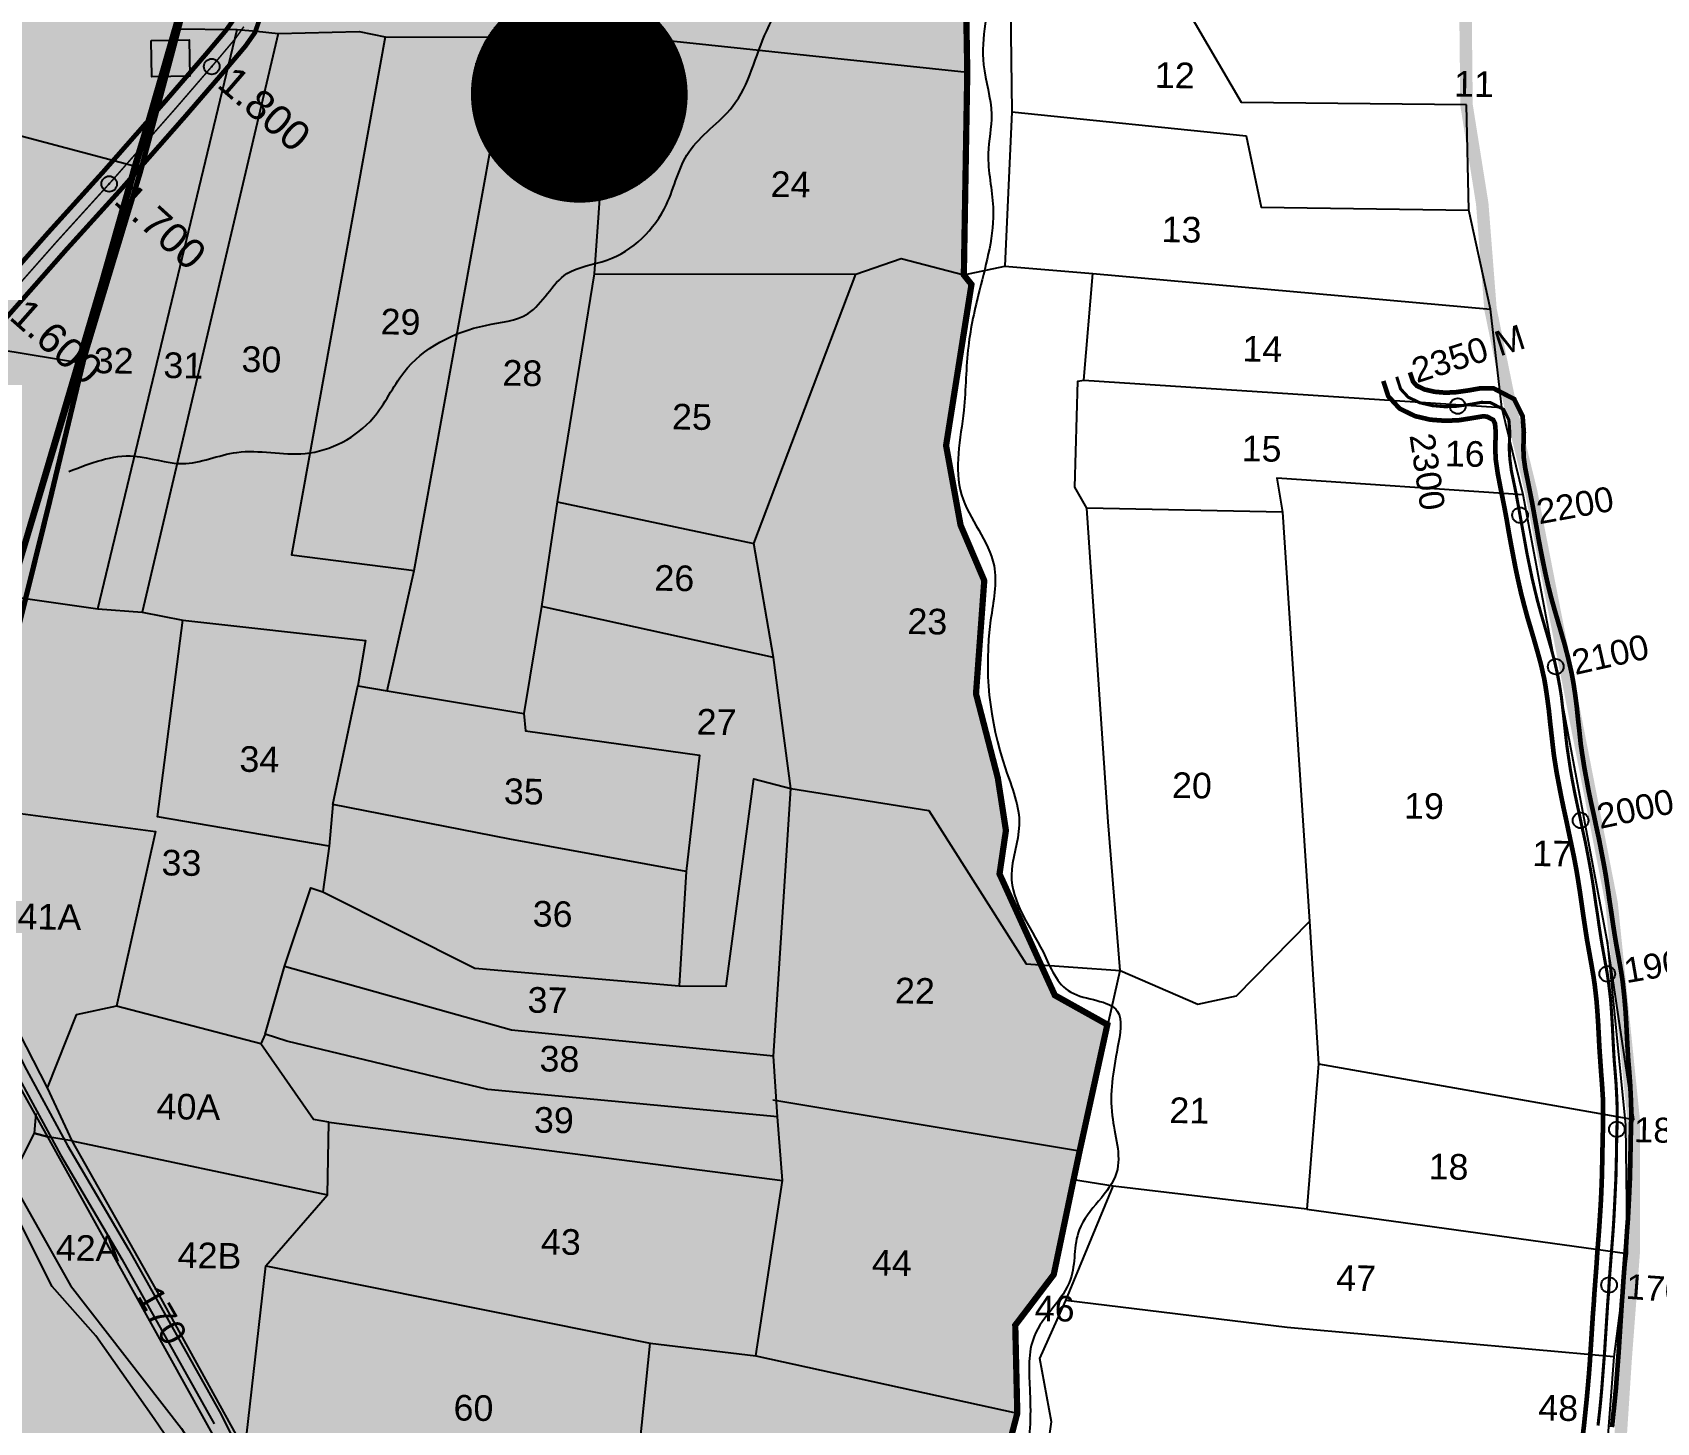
# Model space of a CAD drawing. Header units: millimetres. Extents: x 191342 to 235284, y 1600297 to 1616674.
# Drawn here: x 199906 to 200949, y 1603651 to 1604543 of the extents above; entities that cross this region are included whole.
import ezdxf
from ezdxf.enums import TextEntityAlignment as Align

# ---------------------------------------------------------------- set-up
doc = ezdxf.new("R2010")
doc.units = ezdxf.units.MM
doc.header["$LTSCALE"] = 15
doc.header["$PDMODE"] = 32
doc.header["$PDSIZE"] = 10
doc.linetypes.add('HIDDEN2', pattern=[0.1875, 0.125, -0.0625])
for name, color, linetype in [('BOUNDRY STONES', 240, 'Continuous'), ('CANAL1', 7, 'Continuous'), ('CHANAGE', 1, 'Continuous'), ('CSMark', 72, 'Continuous'), ('PLOT', 7, 'Continuous'), ('PLOT NO', 7, 'Continuous'), ('PLOTS', 7, 'Continuous'), ('PLOTS NO', 7, 'Continuous'), ('ROAD', 1, 'Continuous'), ('STREAM', 4, 'Continuous'), ('text2', 7, 'Continuous'), ('VILLAGE BOUNDRY', 5, 'Continuous'), ('WUA-10', 3, 'Continuous')]:
    doc.layers.add(name, color=color, linetype=linetype)
doc.styles.get("Standard").update_dxf_attribs({"font": 'arial.ttf'})

msp = doc.modelspace()

# ---------------------------------------------------------------- hatches: boundary and pattern name
at = {"layer": 'PLOTS NO', "true_color": 0xfeeab9}
h = msp.add_hatch(color=254, dxfattribs=at)
h.dxf.hatch_style = 1
h.paths.add_polyline_path([(199674, 1603141), (199713, 1603213.2), (199741.3, 1603281.2), (199752.2, 1603338.6), (199763.7, 1603392.3), (199781.7, 1603498.6), (199801.5, 1603623), (199813.4, 1603680.1), (199835.6, 1603853.2), (199876.5, 1604092), (199891.5, 1604181.7), (199934.7, 1604325.7), (199972.2, 1604458), (199998.8, 1604546.1), (200019.2, 1604621.5), (200071.7, 1604831.4), (200059.4, 1604892.1), (200063.1, 1604957.8), (200070, 1605042.2), (200077.2, 1605094.4), (200087.2, 1605112), (200093, 1605141.7), (200105.5, 1605220.5), (200124.6, 1605289.1), (200138.8, 1605327.4), (200185.8, 1605397.1), (200212.9, 1605410.8), (200271.3, 1605437.4), (200302, 1605458.7), (200315.1, 1605460.6), (200327.9, 1605468.2), (200370.3, 1605507.5), (200428.3, 1605509.3), (200420.3, 1605395.6), (200438.5, 1605351.6), (200394.1, 1605310.8), (200389.8, 1605197.4), (200428, 1605038.4), (200432.4, 1604996.9), (200445.8, 1604886.1), (200486.1, 1604796.6), (200476.1, 1604753.8), (200475.5, 1604732.3), (200505.2, 1604724.7), (200503.6, 1604674.3), (200506.3, 1604518), (200504.1, 1604387.9), (200509, 1604381.8), (200492.7, 1604278.4), (200502, 1604227.3), (200517.2, 1604191.7), (200511.9, 1604119.1), (200525.9, 1604065.1), (200531.1, 1604031.4), (200527, 1604003.5), (200562.5, 1603925.6), (200596.2, 1603906.8), (200578.4, 1603825.6), (200574.5, 1603807.2), (200561.8, 1603746.4), (200537.1, 1603713.9), (200538.4, 1603657.4), (200520.1, 1603587.2), (200519.3, 1603577.6), (200495.7, 1603538.3), (200469.3, 1603501.3), (200516.6, 1603392.5), (200572, 1603325.5), (200577.4, 1603313.1), (200383.6, 1603335.8), (200367.6, 1603226.9), (200258.8, 1603230.2), (200243, 1603228), (200210.7, 1603228.6), (200202.7, 1603221), (200166.1, 1603222.4), (200165.1, 1603212.2), (200144.8, 1603101.7), (200132.8, 1603059), (199996, 1603079.4), (199831, 1603108), (199808.5, 1603110.6)])
at = {"layer": 'PLOTS NO', "true_color": 0xc7c8ca}
h = msp.add_hatch(color=9, dxfattribs=at)
h.dxf.hatch_style = 1
h.paths.add_polyline_path([(198950.9, 1603198.1), (198968.3, 1603256), (198971, 1603285.3), (198972.5, 1603297.3), (198977.6, 1603338.7), (198958.5, 1603438.2), (198917.6, 1603461), (198949.3, 1603546.3), (198975.8, 1603609.5), (199043.8, 1603724.6), (199055.7, 1603747.6), (199110.2, 1603820.1), (199126.3, 1603864.6), (199127.2, 1603875.2), (199178.4, 1603937.6), (199201.1, 1603968.1), (199228.2, 1604018.6), (199229.6, 1604021.2), (199296, 1604062.9), (199310.4, 1604108.7), (199330.6, 1604135.9), (199351.4, 1604170), (199402.9, 1604218.6), (199441.2, 1604248.3), (199457.4, 1604283.9), (199466.4, 1604326.2), (199483.9, 1604319.6), (199557.2, 1604388.5), (199605.3, 1604419.6), (199622.2, 1604475.9), (199654.8, 1604541.8), (199699.2, 1604614.6), (199743.6, 1604642.2), (199771, 1604663.4), (199808.5, 1604707), (199811.3, 1604754.3), (199802.5, 1604829.7), (199853.1, 1604894.2), (199905.7, 1604879.5), (200071.7, 1604831.4), (200036.3, 1604686.2), (200019.4, 1604620.4), (199954.3, 1604394.4), (199891.5, 1604181.7), (199871.8, 1604047.7), (199835.8, 1603852.2), (199813.4, 1603680.1), (199801.5, 1603623), (199781.7, 1603498.6), (199763, 1603390.7), (199741.3, 1603281.2), (199713, 1603213.2), (199606.2, 1603236.9), (199564.1, 1603182.9), (199548.6, 1603163.1), (199510.2, 1603115.5), (199381.4, 1603143.1), (199370, 1603109.5), (199155.5, 1603153.5), (199053.2, 1603175.8), (199004.6, 1603186.6)])
at = {"layer": 'text2'}
h = msp.add_hatch(dxfattribs=at)
h.set_pattern_fill('ANSI31', color=5)
h.set_pattern_definition([(45, (9394.00624, -8174.73393), (-0.088388347648, 0.088388347648), [])])
edge = h.paths.add_edge_path()
edge.add_arc((200257.4, 1604503.9), 69.1, 0, 360)
h.paths.add_polyline_path([(200178.8, 1604472.9), (200336.1, 1604472.9), (200336.1, 1604534.9), (200178.8, 1604534.9)], flags=9)

# ---------------------------------------------------------------- linework, layer by layer
at = {"layer": 'BOUNDRY STONES', "color": 1}
msp.add_lwpolyline([(199982.5, 1604538.3), (200006.9, 1604538.7), (200007.4, 1604515.4), (199983, 1604514.9)], close=True, dxfattribs=at)
at = {"layer": 'CANAL1', "color": 200, "const_width": 3}
for points in [[(199868.5, 1604360.7), (199915.9, 1604414.4), (199951.9, 1604454.2), (199992.6, 1604500.5), (200017.9, 1604529.8), (200030.4, 1604544.6), (200034.8, 1604550.8)], [(199880.6, 1604350.2), (199927.8, 1604403.8), (199963.8, 1604443.5), (200004.7, 1604490), (200030.1, 1604519.4), (200043.1, 1604534.8), (200049.2, 1604543.5), (200053.2, 1604555.1)], [(200901.3, 1603642.8), (200902.2, 1603650.5), (200903.2, 1603660.3), (200903.8, 1603666), (200904.5, 1603673.7), (200905.2, 1603681.5), (200905.8, 1603689.3), (200906.3, 1603697), (200906.8, 1603704.8), (200907.3, 1603712.7), (200907.8, 1603720.5), (200908.4, 1603728.3), (200908.8, 1603734.8), (200909.5, 1603744), (200910.1, 1603751.9), (200910.6, 1603759.7), (200911.2, 1603767.5), (200911.8, 1603775.3), (200912.3, 1603783.1), (200912.8, 1603790.8), (200913.2, 1603798.6), (200913.6, 1603809.1), (200913.7, 1603814.1), (200913.9, 1603821.9), (200914, 1603829.7), (200914.1, 1603833.9), (200914.4, 1603845.3), (200914.4, 1603853), (200914.3, 1603858.4), (200913.7, 1603868.1), (200913.1, 1603875.8), (200912.6, 1603883), (200912, 1603891.7), (200911.6, 1603899.6), (200911.2, 1603907.4), (200910.7, 1603915.1), (200910.1, 1603922.6), (200909, 1603932.2), (200908.2, 1603937.6), (200906.9, 1603945.2), (200904.9, 1603956.4), (200904.1, 1603960.8), (200902.9, 1603968.6), (200901.7, 1603976.5), (200900.6, 1603984.2), (200899.5, 1603991.9), (200898.3, 1603999.6), (200897.3, 1604005.7), (200895.6, 1604014.7), (200894, 1604022.3), (200892.4, 1604029.9), (200890.8, 1604037.6), (200889.1, 1604045.3), (200887.5, 1604053.1), (200886, 1604060.9), (200884.5, 1604068.8), (200882.8, 1604079.6), (200882.2, 1604084.7), (200881.3, 1604092.6), (200880.4, 1604100.4), (200879.6, 1604108.2), (200878.6, 1604115.8), (200877.5, 1604123.3), (200876.6, 1604128.6), (200874.5, 1604137.9), (200872.5, 1604145.2), (200870.4, 1604152.6), (200868.2, 1604160.1), (200865.9, 1604167.8), (200863.6, 1604176.3), (200861.8, 1604183.3), (200860, 1604191.2), (200858.3, 1604199.1), (200856.8, 1604206.9), (200855.3, 1604214.8), (200853.9, 1604222.5), (200852.6, 1604230.2), (200851.2, 1604237.8), (200849.7, 1604245.4), (200848.7, 1604250.3), (200846.7, 1604260.7), (200845.5, 1604269.1), (200845.1, 1604276.8), (200845.5, 1604286.5), (200845, 1604292.4), (200843.8, 1604294.9), (200839.7, 1604297), (200836.9, 1604297.1), (200831, 1604296.1), (200821.6, 1604294.6), (200812.7, 1604294.3), (200803.4, 1604295), (200793.6, 1604297.3), (200783.8, 1604302.1), (200776.5, 1604310), (200773.3, 1604319.8)], [(200920.1, 1603648.5), (200921.1, 1603658.4), (200921.7, 1603664.3), (200922.5, 1603672.2), (200923.1, 1603680.1), (200923.7, 1603687.9), (200924.3, 1603695.8), (200924.8, 1603703.7), (200925.3, 1603711.5), (200925.8, 1603719.3), (200926.3, 1603727.1), (200926.8, 1603733.5), (200927.4, 1603742.7), (200928, 1603750.5), (200928.6, 1603758.4), (200929.2, 1603766.2), (200929.7, 1603774.1), (200930.3, 1603781.9), (200930.7, 1603789.8), (200931.1, 1603797.7), (200931.6, 1603808.5), (200931.7, 1603813.6), (200931.9, 1603821.5), (200932, 1603829.3), (200932.1, 1603833.6), (200932.4, 1603845.1), (200932.4, 1603853.1), (200932.2, 1603859.1), (200931.7, 1603869.3), (200931.1, 1603877.2), (200930.5, 1603884.3), (200930, 1603892.7), (200929.6, 1603900.5), (200929.2, 1603908.4), (200928.7, 1603916.4), (200928, 1603924.4), (200926.9, 1603934.6), (200926, 1603940.5), (200924.6, 1603948.4), (200922.6, 1603959.5), (200921.9, 1603963.7), (200920.7, 1603971.4), (200919.6, 1603979.1), (200918.4, 1603986.8), (200917.3, 1603994.6), (200916.1, 1604002.5), (200915, 1604008.8), (200913.2, 1604018.2), (200911.7, 1604026), (200910, 1604033.7), (200908.4, 1604041.4), (200906.7, 1604049), (200905.1, 1604056.6), (200903.7, 1604064.2), (200902.3, 1604071.8), (200900.7, 1604082.1), (200900, 1604086.9), (200899.2, 1604094.6), (200898.3, 1604102.4), (200897.5, 1604110.3), (200896.5, 1604118.2), (200895.3, 1604126.2), (200894.2, 1604132.2), (200891.9, 1604142.2), (200889.9, 1604150), (200887.7, 1604157.6), (200885.5, 1604165.2), (200883.3, 1604172.7), (200881, 1604180.9), (200879.3, 1604187.6), (200877.6, 1604195.1), (200876, 1604202.7), (200874.5, 1604210.3), (200873, 1604218), (200871.7, 1604225.7), (200870.3, 1604233.4), (200868.9, 1604241.2), (200867.4, 1604248.8), (200866.4, 1604253.8), (200864.4, 1604263.7), (200863.4, 1604270.8), (200863.2, 1604276.9), (200863.5, 1604286.9), (200862.7, 1604297.2), (200857.3, 1604308.2), (200844.2, 1604315), (200835.5, 1604315.1), (200828.2, 1604313.8), (200819.8, 1604312.6), (200813.1, 1604312.3), (200806.2, 1604312.9), (200799.7, 1604314.4), (200794.7, 1604316.8), (200792.4, 1604319.4), (200790.4, 1604325.3)]]:
    msp.add_lwpolyline(points, dxfattribs=at)
at = {"layer": 'CANAL1', "color": 1, "linetype": 'HIDDEN2', "ltscale": 4, "const_width": 1}
msp.add_lwpolyline([(199874.5, 1604355.5), (199921.8, 1604409.1), (199957.9, 1604448.9), (199998.6, 1604495.2), (200024, 1604524.6), (200036.7, 1604539.7), (200042, 1604547.2)], dxfattribs=at)
at = {"layer": 'CANAL1', "color": 1, "linetype": 'HIDDEN2', "ltscale": 40, "const_width": 2}
msp.add_lwpolyline([(200911.1, 1603649.5), (200912.2, 1603659.3), (200912.8, 1603665.2), (200913.5, 1603673), (200914.1, 1603680.8), (200914.7, 1603688.6), (200915.3, 1603696.4), (200915.8, 1603704.2), (200916.3, 1603712.1), (200916.8, 1603719.9), (200917.3, 1603727.7), (200917.8, 1603734.1), (200918.4, 1603743.4), (200919, 1603751.2), (200919.6, 1603759), (200920.2, 1603766.9), (200920.8, 1603774.7), (200921.3, 1603782.5), (200921.7, 1603790.3), (200922.1, 1603798.2), (200922.6, 1603808.8), (200922.7, 1603813.8), (200922.9, 1603821.7), (200923, 1603829.5), (200923.1, 1603833.7), (200923.4, 1603845.2), (200923.4, 1603853.1), (200923.2, 1603858.7), (200922.7, 1603868.7), (200922.1, 1603876.5), (200921.5, 1603883.6), (200921, 1603892.2), (200920.6, 1603900), (200920.2, 1603907.9), (200919.7, 1603915.7), (200919.1, 1603923.5), (200917.9, 1603933.4), (200917.1, 1603939.1), (200915.7, 1603946.8), (200913.7, 1603957.9), (200913, 1603962.2), (200911.8, 1603970), (200910.7, 1603977.8), (200909.5, 1603985.5), (200908.4, 1603993.3), (200907.2, 1604001), (200906.1, 1604007.3), (200904.4, 1604016.5), (200902.9, 1604024.1), (200901.2, 1604031.8), (200899.6, 1604039.5), (200897.9, 1604047.2), (200896.3, 1604054.8), (200894.8, 1604062.5), (200893.4, 1604070.3), (200891.8, 1604080.9), (200891.1, 1604085.8), (200890.2, 1604093.6), (200889.4, 1604101.4), (200888.5, 1604109.2), (200887.6, 1604117), (200886.4, 1604124.7), (200885.4, 1604130.4), (200883.2, 1604140), (200881.2, 1604147.6), (200879, 1604155.1), (200876.8, 1604162.7), (200874.6, 1604170.2), (200872.3, 1604178.6), (200870.6, 1604185.5), (200868.8, 1604193.2), (200867.2, 1604200.9), (200865.6, 1604208.6), (200864.2, 1604216.4), (200862.8, 1604224.1), (200861.4, 1604231.8), (200860, 1604239.5), (200858.6, 1604247.1), (200857.6, 1604252.1), (200855.5, 1604262.2), (200854.5, 1604269.9), (200854.1, 1604276.8), (200854.5, 1604286.7), (200853.9, 1604294.8), (200850.5, 1604301.6), (200841.9, 1604306), (200836.2, 1604306.1), (200829.6, 1604304.9), (200820.7, 1604303.6), (200812.9, 1604303.3), (200804.8, 1604304), (200796.6, 1604305.9), (200789.3, 1604309.4), (200784.4, 1604314.7), (200781.9, 1604322.5)], dxfattribs=at)
at = {"layer": 'CHANAGE'}
for p in [(200821.1, 1604303.7), (200861.1, 1604233.7), (200884, 1604136.5), (200899.9, 1604037.8), (200917, 1603939.3), (200923.2, 1603839.6), (200918.2, 1603739.7)]:
    msp.add_point(p, dxfattribs=at)
at = {"layer": 'PLOT'}
for points in [[(200493.7, 1604752.6), (200505.2, 1604724.7), (200503.6, 1604674.3), (200506.3, 1604518)], [(200548.7, 1604743.6), (200533.6, 1604593.1), (200534.8, 1604492.6), (200530.5, 1604393.4)], [(200826.7, 1604497), (200682.4, 1604498.6), (200631.4, 1604585.9), (200642.5, 1604729.9)], [(199996.5, 1604545.9), (200037.7, 1604545.3), (200050.1, 1604544.3), (200064.1, 1604542.9), (200116, 1604544), (200132.7, 1604540.6), (200213.4, 1604540.4), (200221.6, 1604542.2), (200227.1, 1604568.6), (200278.1, 1604562.3), (200277.7, 1604542.1), (200506.3, 1604518), (200504.1, 1604387.9), (200530.5, 1604393.4), (200586.9, 1604388.9), (200842.1, 1604365.9)], [(199948.3, 1604173.5), (200037.7, 1604545.3)], [(200064.1, 1604542.9), (199976.8, 1604171.4)], [(200132.7, 1604540.6), (200072.6, 1604208.3), (200151.4, 1604198.3)], [(200134.1, 1604121), (200151.4, 1604198.3), (200213.4, 1604540.4)], [(200277.7, 1604542.1), (200266.9, 1604388.6), (200243, 1604242.2), (200233, 1604175), (200221.8, 1604106.4)], [(200534.8, 1604492.6), (200685.3, 1604477.1), (200694.9, 1604431.3), (200828.2, 1604429.4)], [(200842.1, 1604365.9), (200842.1, 1604365.9), (200828.2, 1604429.4), (200826.7, 1604497)], [(200096.6, 1603844.2), (200387.7, 1603806.8), (200384.4, 1603847.7), (200381.9, 1603886.5), (200393, 1604058.2), (200382, 1604142.3), (200369.3, 1604215.5), (200434.8, 1604388.4), (200463.8, 1604398.5), (200504.1, 1604387.9)], [(200266.9, 1604388.6), (200434.8, 1604388.4)], [(200577.4, 1603313.1), (200572, 1603325.5), (200516.6, 1603392.5), (200469.3, 1603501.3), (200495.7, 1603538.3), (200519.3, 1603577.6), (200520.1, 1603587.2), (200538.4, 1603657.4), (200537.1, 1603713.9), (200551.9, 1603732.4), (200561.8, 1603746.4), (200574.5, 1603807.2), (200578.4, 1603825.6), (200604.4, 1603941.5), (200596.8, 1604036.9), (200583, 1604238.1), (200575.4, 1604251.6), (200577.2, 1604319.7), (200581.1, 1604320.3), (200586.9, 1604388.9)], [(199891.5, 1604181.7), (199948.3, 1604173.5), (199976.8, 1604171.4), (200002.8, 1604166.3), (200120, 1604153.2), (200115.2, 1604124.1), (200134.1, 1604121), (200221.8, 1604106.4), (200222.8, 1604095.3), (200334.5, 1604079.6), (200325.8, 1604005), (200321.4, 1603931.6), (200351.6, 1603931.5), (200369.3, 1604064.6), (200393, 1604058.2), (200481.7, 1604044.1), (200544, 1603945.7), (200604.4, 1603941.5), (200654.2, 1603920), (200679, 1603925.2), (200725.9, 1603972.9), (200731.7, 1603881.7), (200934, 1603845.8), (200917, 1603960.7), (200863.1, 1604246.7), (200849.3, 1604302.8), (200842.1, 1604365.9)], [(200581.1, 1604320.3), (200849.3, 1604302.8)], [(200863.1, 1604246.7), (200704.9, 1604257.5), (200708.5, 1604235.7), (200583, 1604238.1)], [(200243, 1604242.2), (200369.3, 1604215.5)], [(200708.5, 1604235.7), (200725.9, 1603972.9)], [(200382, 1604142.3), (200233, 1604175)], [(200096.7, 1604021.2), (199986.7, 1604040.2), (200002.8, 1604166.3)], [(200325.8, 1604005), (200212.7, 1604025.8), (200099.1, 1604048.1), (200115.2, 1604124.1)], [(199869.6, 1604046.1), (199985.3, 1604030.8), (199960.3, 1603918.6)], [(200099.1, 1604048.1), (200096.7, 1604021.2), (200092.8, 1603991.9)], [(200055.6, 1603900.6), (200068.1, 1603944), (200085, 1603994.6), (200092.8, 1603991.9), (200190.3, 1603943.1), (200321.4, 1603931.6)], [(199857.6, 1603979.4), (199915.7, 1603866.2), (199931.6, 1603832.2), (199985.4, 1603737.3), (200042.6, 1603633.2), (200073.8, 1603576.8), (200153, 1603424), (200226.8, 1603292.1), (200258.8, 1603230.2), (200331.9, 1603084.1), (200373.9, 1602995.8), (200425.4, 1602900.3), (200459.4, 1602836), (200529.4, 1602710.7), (200567, 1602639.3), (200594.5, 1602589.3), (200627.4, 1602529.8), (200686.2, 1602425.3), (200701.7, 1602397.4), (200725.6, 1602339.5), (200792.3, 1602217.3), (200859.8, 1602102.4), (200908.6, 1602000.6), (200929.2, 1601965.1)], [(200917, 1603960.7), (200928.7, 1603842.3), (200929.8, 1603759.8), (200921.3, 1603693.6), (200910, 1603545.2), (200908.9, 1603470.1)], [(201144.4, 1601506.1), (201114.3, 1601558.8), (201047.6, 1601696.4), (201040.6, 1601705.4), (200967.5, 1601847.4), (200891, 1602003.7), (200853.3, 1602074.8), (200806, 1602158.9), (200739.8, 1602259), (200676.9, 1602401.3), (200610.2, 1602532.6), (200581.3, 1602591.9), (200514.3, 1602700.8), (200442.4, 1602837.9), (200408.1, 1602902.5), (200326.3, 1603058.4), (200316, 1603082.2), (200243, 1603228), (200139, 1603425), (200093.6, 1603501.7), (200060.1, 1603575.1), (199916.2, 1603834.8), (199852.5, 1603948.5)], [(200381.9, 1603886.5), (200213.8, 1603903.2), (200068.1, 1603944)], [(200073.8, 1603576.8), (200194.2, 1603565.6), (200198.6, 1603608.4), (200042.6, 1603633.2), (200056.2, 1603751.9), (200095.8, 1603797.5), (200096.6, 1603844.2), (200086.8, 1603845.9), (200053, 1603894.4), (199960.3, 1603918.6), (199934.3, 1603913.1), (199915.7, 1603866.2)], [(200384.4, 1603847.7), (200198.5, 1603865.2), (200069.7, 1603896.1), (200055.6, 1603900.6), (200053, 1603894.4)], [(199843.3, 1603889), (199892.5, 1603807.3), (199930.8, 1603739.3), (200002, 1603647.5), (200093.6, 1603501.7)], [(200731.7, 1603881.7), (200724.3, 1603788.3), (200599.9, 1603803.1)], [(200326.3, 1603058.4), (200286.9, 1603092.4), (200271.6, 1603111), (200211.2, 1603204.2), (200202.7, 1603221), (200165.1, 1603293.8), (200148.7, 1603357.1), (200143, 1603388.7), (200098.8, 1603483.1), (200032.5, 1603583.3), (199984.4, 1603653.8), (199947.1, 1603707), (199919, 1603738.8), (199887.7, 1603801), (199840.3, 1603870.5)], [(200578.4, 1603825.6), (200381.6, 1603858.4)], [(199908.6, 1603849.8), (199907.4, 1603837.1), (199892.5, 1603807.3)], [(199931.6, 1603832.2), (199916.2, 1603834.8), (199907.4, 1603837.1), (199916.2, 1603834.8)], [(199931.6, 1603832.2), (200095.8, 1603797.5)], [(200370.7, 1603694.3), (200387.7, 1603806.8)], [(200583.2, 1603337.8), (200544.1, 1603390.1), (200491.1, 1603496.7), (200549.6, 1603576.1), (200560.3, 1603651.8), (200552.9, 1603692.6), (200569.6, 1603729.8), (200599.9, 1603803.1), (200574.5, 1603807.2)], [(200724.3, 1603788.3), (200929.8, 1603759.8)], [(200056.2, 1603751.9), (200302.8, 1603702.4), (200370.7, 1603694.3), (200538.4, 1603657.4)], [(200921.3, 1603693.6), (200711.6, 1603712.4), (200569.6, 1603729.8)], [(200288.1, 1603557.1), (200302.8, 1603702.4)]]:
    msp.add_lwpolyline(points, dxfattribs=at)
at = {"layer": 'PLOTS'}
for points in [[(199654.8, 1604541.8), (199779.5, 1604508.9), (199976.3, 1604456.5)], [(199938.7, 1604331), (199672.2, 1604374.8)]]:
    msp.add_lwpolyline(points, dxfattribs=at)
at = {"layer": 'ROAD'}
for points in [[(199850.2, 1603968.2), (199896.7, 1603874.1), (199924.3, 1603823.3), (199963.7, 1603756.2), (200023, 1603650.5)], [(199854.8, 1603974.2), (199901.2, 1603880.1), (199928.9, 1603829.3), (199968.3, 1603762.2), (200027.5, 1603656.5), (200049.2, 1603612.4)]]:
    msp.add_lwpolyline(points, dxfattribs=at)
at = {"layer": 'STREAM'}
for points in [[(199929.7, 1604261.7), (199971.7, 1604271.6), (200002.5, 1604266.8), (200037.5, 1604274), (200081.3, 1604273.3), (200125.1, 1604296.2), (200144.7, 1604325.3), (200197.2, 1604355.5), (200224.4, 1604363.1), (200249.4, 1604388.7), (200275, 1604397.4), (200313.2, 1604433.1), (200327.6, 1604466.7), (200355.7, 1604496), (200377.6, 1604544.6), (200407.5, 1604604), (200414.7, 1604631.8), (200435.3, 1604656.3), (200442.9, 1604694), (200482.9, 1604719.7), (200510.5, 1604749.4)], [(200541.3, 1604745.1), (200531.9, 1604722), (200521.1, 1604695.5), (200526.6, 1604672.5), (200521.6, 1604645.5), (200519.5, 1604620.2), (200520.8, 1604575.4), (200516.8, 1604522.8), (200521.8, 1604490.8), (200519.7, 1604465.8), (200522.9, 1604431.4), (200514.1, 1604378.1), (200507, 1604342.1), (200504, 1604301), (200502.6, 1604246.7), (200523.5, 1604201.3), (200521.3, 1604166.4), (200530.8, 1604071), (200539.6, 1604034.7), (200534.6, 1604002.6), (200554.9, 1603953.4), (200572.8, 1603927.6), (200602.6, 1603915.4), (200602.8, 1603892.1), (200599.3, 1603848.5), (200602.1, 1603811.8), (200578.1, 1603775), (200572.6, 1603743.5), (200549.2, 1603706.7), (200546.4, 1603673.4), (200546.6, 1603650.6), (200543.5, 1603630.1), (200534.8, 1603608.1), (200524.7, 1603572.9), (200500.1, 1603528.9), (200489.8, 1603507.4), (200487.6, 1603475.8), (200508.3, 1603452.7), (200525.3, 1603404.1), (200543.7, 1603379.9), (200558.4, 1603360.3), (200569.1, 1603337.3), (200604.4, 1603321.2), (200631.3, 1603302.4), (200648.8, 1603280.3), (200669.4, 1603223.5), (200674.4, 1603207.1), (200674.5, 1603199.1), (200688.8, 1603179.2), (200698.5, 1603148.3), (200710.5, 1603134.4), (200723.3, 1603075.7), (200741, 1603046.8), (200747.3, 1603027.5), (200749.1, 1603012.2), (200771.7, 1602987.7), (200774.3, 1602967.6), (200800.4, 1602946), (200803.4, 1602929.2), (200805.7, 1602920), (200803.8, 1602900.2), (200807, 1602880), (200806.9, 1602861.5), (200792.2, 1602835.3), (200786.9, 1602800.2), (200789.3, 1602789.1), (200791.4, 1602773.2)]]:
    msp.add_spline(points, degree=3, dxfattribs=at)
at = {"layer": 'text2', "color": 2, "linetype": 'Continuous'}
for p in [(200021.4, 1604521.6), (199955.6, 1604446.3)]:
    msp.add_point(p, dxfattribs=at)
at = {"layer": 'VILLAGE BOUNDRY', "linetype": 'HIDDEN2', "ltscale": 20, "const_width": 8}
for points in [[(200044.9, 1604907.8), (200071.7, 1604831.4), (200124.6, 1604823.3), (200185, 1604811), (200312.8, 1604785.8), (200493.7, 1604752.6), (200521.7, 1604748.4), (200548.7, 1604743.6), (200642.5, 1604729.9), (200809.3, 1604701.4), (200869.4, 1604758.3), (200809.3, 1604701.4), (200826, 1604563.8), (200826.7, 1604497), (200836.8, 1604433.6), (200842.1, 1604365.9), (200855.1, 1604302.4), (200868.3, 1604248.3), (200919.8, 1603984.8), (200934, 1603845.8), (200934, 1603760.3), (200928.8, 1603691.7), (200919.3, 1603545.5)], [(199781.7, 1603498.6), (199840.3, 1603870.5), (199843.3, 1603889), (199852.5, 1603948.5), (199857.6, 1603979.4), (199869.6, 1604046.1), (199883.4, 1604137.9), (199891.5, 1604181.7), (199996.5, 1604545.9), (200071.7, 1604831.4)]]:
    msp.add_lwpolyline(points, dxfattribs=at)
at = {"layer": 'VILLAGE BOUNDRY', "const_width": 3.38}
msp.add_lwpolyline([(199853.1, 1604894.2), (199905.7, 1604879.5), (199961.8, 1604862.5), (200071.7, 1604831.4), (200048.1, 1604732), (200024.5, 1604640.5), (200002.5, 1604554.7), (199975.6, 1604453.9), (199939.3, 1604333.7), (199916.6, 1604239.3), (199888.1, 1604124.3)], dxfattribs=at)
at = {"layer": 'WUA-10', "color": 15, "const_width": 4}
for points in [[(199853.1, 1604894.2), (199905.7, 1604879.5), (200071.7, 1604831.4), (200036.3, 1604686.2), (200019.4, 1604620.4), (199954.3, 1604394.4), (199891.5, 1604181.7)], [(200503.6, 1604674.3), (200506.3, 1604518), (200504.1, 1604387.9), (200509, 1604381.8), (200492.7, 1604278.4), (200502, 1604227.3), (200517.2, 1604191.7), (200511.9, 1604119.1), (200525.9, 1604065.1), (200531.1, 1604031.4), (200527, 1604003.5), (200562.5, 1603925.6), (200596.2, 1603906.8), (200578.4, 1603825.6), (200574.5, 1603807.2), (200561.8, 1603746.4), (200537.1, 1603713.9), (200538.4, 1603657.4), (200520.1, 1603587.2)], [(199891.5, 1604181.7), (199934.7, 1604325.7), (199972.2, 1604458), (199998.8, 1604546.1)]]:
    msp.add_lwpolyline(points, dxfattribs=at)

# ---------------------------------------------------------------- texts
at = {"layer": 'CHANAGE'}
for s, rotation, p in [('2350 M', 17.9206, (200792.3, 1604325.9)), ('2200', 10.3787, (200871.9, 1604235.7)), ('2100', 12.7205, (200894.7, 1604138.9)), ('2000', 12.1751, (200910.7, 1604040.1)), ('1900', 9.8176, (200927.9, 1603941.2)), ('1800', 358.8685, (200934.2, 1603839.4)), ('1700', 355.882, (200929.2, 1603738.9))]:
    msp.add_text(s, height=16, rotation=rotation, dxfattribs=at).set_placement(p, align=Align.MIDDLE_LEFT)
msp.add_text('2300', height=16, rotation=278.4611, dxfattribs=at).set_placement((200805.3, 1604237), align=Align.MIDDLE_RIGHT)
at = {"layer": 'CSMark', "color": 1}
for s, rotation, p in [('1.800', 319.2161, (200030.2, 1604516.2)), ('1.700', 317.8031, (199964.1, 1604441.4)), ('1.600', 318.5989, (199896.9, 1604367.1))]:
    msp.add_text(s, height=19, rotation=rotation, dxfattribs=at).set_placement(p, align=Align.MIDDLE_LEFT)
at = {"layer": 'PLOT NO'}
for s, rotation, p in [('12', 359.0457, (200639.5, 1604516)), ('11', 359.0457, (200831.5, 1604510.4)), ('24', 359.0457, (200392.9, 1604446)), ('13', 359.0457, (200643.8, 1604417)), ('29', 359.0457, (200142.6, 1604357.8)), ('32', 359.0457, (199958.5, 1604332.9)), ('30', 359.0457, (200053.3, 1604333.7)), ('14', 359.0457, (200695.7, 1604340.4)), ('31', 359.0457, (200003.2, 1604329.8)), ('28', 359.0457, (200220.8, 1604324.9)), ('25', 359.0457, (200329.6, 1604296.8)), ('15', 359.0457, (200695.2, 1604276.4)), ('16', 359.0457, (200825.6, 1604273.1)), ('26', 359.0457, (200318.3, 1604193.3)), ('23', 359.0457, (200480.7, 1604165.5)), ('27', 359.0457, (200345.4, 1604101)), ('34', 359.0457, (200052, 1604077.1)), ('35', 359.0457, (200221.7, 1604056.4)), ('20', 359.0457, (200650.5, 1604060.3)), ('19', 359.0457, (200799.4, 1604047.1)), ('33', 359.0457, (200002, 1604010.6)), ('17', 359.0457, (200881.7, 1604016.6)), ('36', 359.0457, (200240.2, 1603977.8)), ('41A', 359.0457, (199917.3, 1603976)), ('22', 359.0457, (200472.7, 1603928.5)), ('37', 359.0457, (200236.9, 1603922.5)), ('38', 359.0457, (200244.6, 1603884.8)), ('40A', 359.0457, (200006.5, 1603854.1)), ('39', 359.0457, (200241, 1603845.5)), ('21', 359.0457, (200648.8, 1603851.7)), ('18', 359.0457, (200815.2, 1603815.6)), ('42A', 359.0457, (199941.8, 1603763.4)), ('43', 359.0457, (200245.5, 1603767.4)), ('42B', 359.0457, (200020, 1603758.6)), ('44', 359.0457, (200457.9, 1603753.8)), ('47', 359.0457, (200755.9, 1603744.1)), ('170', 299.8253, (199989.8, 1603720.2)), ('46', 359.0457, (200562.4, 1603724.6)), ('60', 359.0457, (200189.4, 1603660.8)), ('48', 359.0457, (200885.6, 1603660.8))]:
    msp.add_text(s, height=16.45, rotation=rotation, dxfattribs=at).set_placement(p, align=Align.MIDDLE_CENTER)
at = {"layer": 'PLOTS NO', "color": 1}
msp.add_text('TC12', height=40, dxfattribs=at).set_placement((200257.4, 1604503.9), align=Align.MIDDLE_CENTER)

doc.saveas('drawing.dxf')
